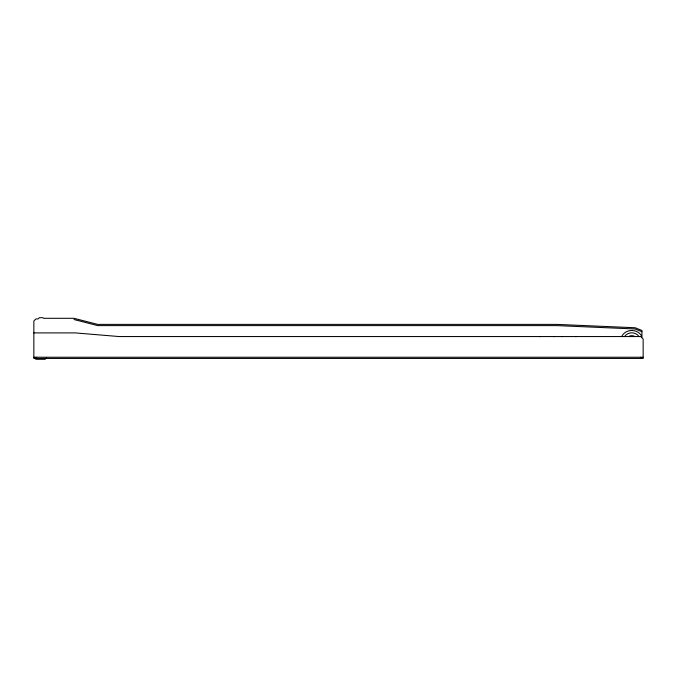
<?xml version="1.0" encoding="UTF-8"?>
<svg xmlns="http://www.w3.org/2000/svg" width="677" height="677" viewBox="0 0 677 677"><rect width="100%" height="100%" fill="white"/><g stroke="black" fill="none" stroke-linecap="round" stroke-linejoin="round"><path stroke-width="1.02" d="M621.935 336.054C625.912 328.65 637.641 328.65 641.627 336.054M46.535 357.921L45.164 359.292L35.915 359.292L34.535 357.921M641.931 337.121L641.931 330.469L635.212 327.753L556.858 324.393L97.7 324.393L73.988 318.308L43.582 318.308L42.973 317.708L39.325 317.708L38.107 318.918L35.915 318.918L33.85 320.991L33.85 358.446L643.15 358.446L643.15 338.982L640.721 336.554L119.084 336.554L75.299 332.906L33.85 332.906M641.931 331.688L634.924 328.954L556.824 325.612L97.7 325.612L73.988 319.527M33.85 357.228L643.15 357.228M640.721 357.228L640.721 358.446M36.279 357.228L36.279 358.446M624.456 336.613A8.936 8.936 0 0 1 639.105 336.613M628.738 336.477A6.085 6.085 0 0 1 634.823 336.477M575.653 336.714A1.219 1.219 0 0 1 576.262 336.554M561.665 336.554A1.219 1.219 0 0 1 562.274 336.714M553.761 336.714A1.219 1.219 0 0 1 554.37 336.554M539.772 336.554A1.219 1.219 0 0 1 540.381 336.714"/></g></svg>
